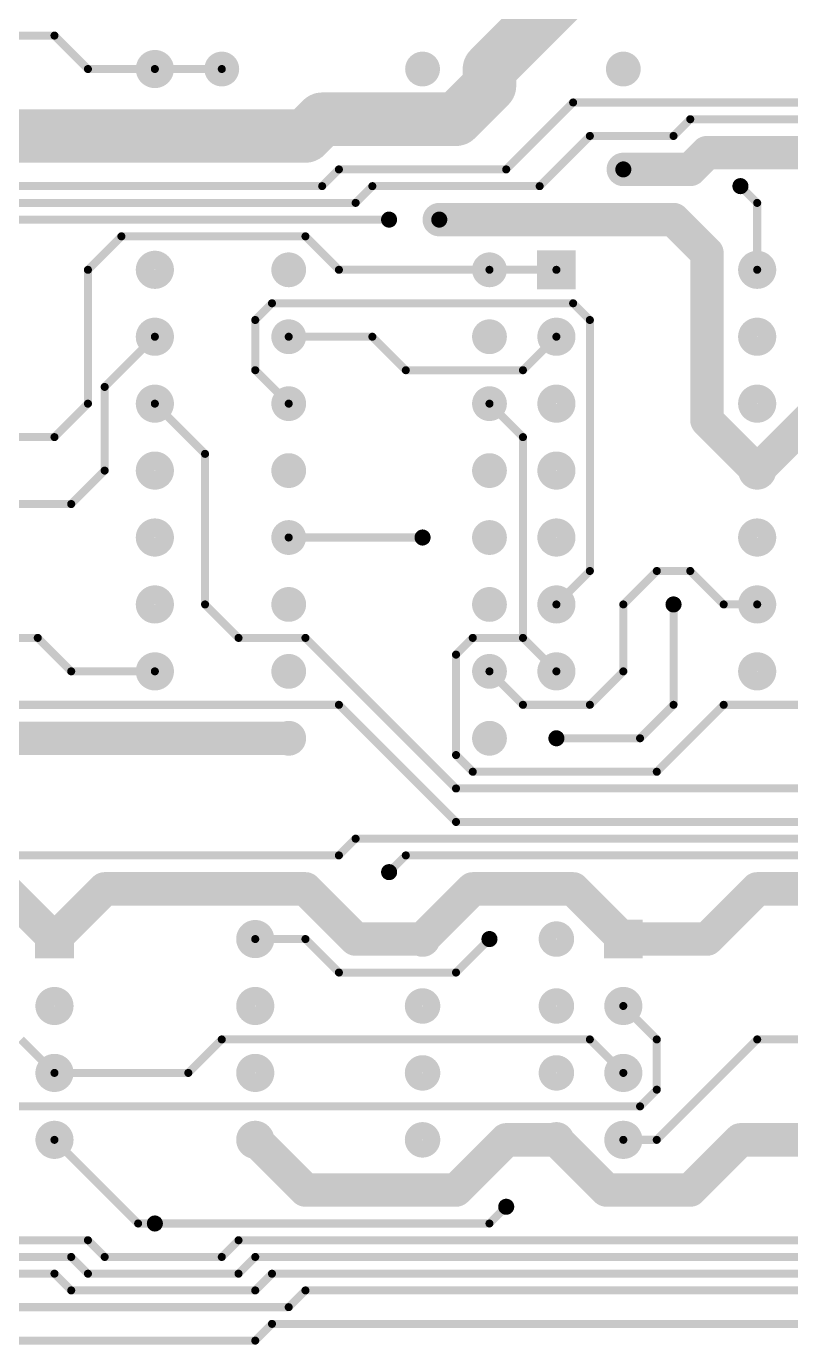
# Model space of a CAD drawing. Extents: x 0.24 to 7.39, y 0.21 to 4.62.
# Drawn here: x 4.604 to 5.746, y 0.215 to 2.185 of the extents above; entities that cross this region are included whole.
import ezdxf

# ---------------------------------------------------------------- set-up
doc = ezdxf.new("R2010")
doc.units = 0

msp = doc.modelspace()

# ---------------------------------------------------------------- linework, layer by layer
at = {"layer": 'TOP'}
for points, const_width in [([(5.296, 2.121), (5.496, 2.321)], 0.08), ([(4.646, 2.171), (4.196, 2.171)], 0.012), ([(4.696, 2.121), (4.646, 2.171)], 0.012), ([(5.296, 2.096), (5.296, 2.121)], 0.08), ([(5.246, 2.046), (5.296, 2.096)], 0.08), ([(4.796, 2.121), (4.696, 2.121)], 0.012), ([(4.796, 2.121), (4.896, 2.121)], 0.012), ([(5.021, 2.021), (5.046, 2.046)], 0.08), ([(5.046, 2.046), (5.246, 2.046)], 0.08), ([(5.421, 2.071), (5.321, 1.971)], 0.012), ([(6.146, 2.071), (5.421, 2.071)], 0.012), ([(4.346, 2.021), (5.021, 2.021)], 0.08), ([(5.596, 2.046), (5.571, 2.021)], 0.012), ([(6.346, 2.046), (5.596, 2.046)], 0.012), ([(5.446, 2.021), (5.371, 1.946)], 0.012), ([(5.571, 2.021), (5.446, 2.021)], 0.012), ([(5.621, 1.996), (5.596, 1.971)], 0.05), ([(6.296, 1.996), (5.621, 1.996)], 0.05), ([(5.596, 1.971), (5.496, 1.971)], 0.05), ([(5.071, 1.971), (5.046, 1.946)], 0.012), ([(5.321, 1.971), (5.071, 1.971)], 0.012), ([(5.046, 1.946), (4.271, 1.946)], 0.012), ([(5.121, 1.946), (5.096, 1.921)], 0.012), ([(5.371, 1.946), (5.121, 1.946)], 0.012), ([(5.696, 1.921), (5.671, 1.946)], 0.012), ([(5.096, 1.921), (4.246, 1.921)], 0.012), ([(5.571, 1.896), (5.221, 1.896)], 0.05), ([(5.621, 1.846), (5.571, 1.896)], 0.05), ([(5.696, 1.821), (5.696, 1.921)], 0.012), ([(4.221, 1.896), (5.146, 1.896)], 0.012), ([(4.746, 1.871), (4.696, 1.821)], 0.012), ([(5.021, 1.871), (4.746, 1.871)], 0.012), ([(5.071, 1.821), (5.021, 1.871)], 0.012), ([(5.621, 1.596), (5.621, 1.846)], 0.05), ([(4.696, 1.821), (4.696, 1.621)], 0.012), ([(5.296, 1.821), (5.071, 1.821)], 0.012), ([(5.296, 1.821), (5.396, 1.821)], 0.012), ([(4.946, 1.746), (4.971, 1.771)], 0.012), ([(4.971, 1.771), (5.421, 1.771)], 0.012), ([(5.421, 1.771), (5.446, 1.746)], 0.012), ([(4.946, 1.671), (4.946, 1.746)], 0.012), ([(5.446, 1.746), (5.446, 1.371)], 0.012), ([(4.721, 1.646), (4.796, 1.721)], 0.012), ([(5.121, 1.721), (4.996, 1.721)], 0.012), ([(5.171, 1.671), (5.121, 1.721)], 0.012), ([(5.396, 1.721), (5.346, 1.671)], 0.012), ([(4.996, 1.621), (4.946, 1.671)], 0.012), ([(5.346, 1.671), (5.171, 1.671)], 0.012), ([(4.721, 1.521), (4.721, 1.646)], 0.012), ([(5.796, 1.621), (5.696, 1.521)], 0.05), ([(4.696, 1.621), (4.646, 1.571)], 0.012), ([(4.871, 1.546), (4.796, 1.621)], 0.012), ([(5.296, 1.621), (5.346, 1.571)], 0.012), ([(5.696, 1.521), (5.621, 1.596)], 0.05), ([(4.646, 1.571), (4.071, 1.571)], 0.012), ([(5.346, 1.571), (5.346, 1.271)], 0.012), ([(4.871, 1.321), (4.871, 1.546)], 0.012), ([(4.671, 1.471), (4.721, 1.521)], 0.012), ([(4.446, 1.471), (4.671, 1.471)], 0.012), ([(5.196, 1.421), (4.996, 1.421)], 0.012), ([(5.446, 1.371), (5.396, 1.321)], 0.012), ([(5.546, 1.371), (5.496, 1.321)], 0.012), ([(5.596, 1.371), (5.546, 1.371)], 0.012), ([(5.646, 1.321), (5.596, 1.371)], 0.012), ([(4.921, 1.271), (4.871, 1.321)], 0.012), ([(5.496, 1.321), (5.496, 1.221)], 0.012), ([(5.571, 1.171), (5.571, 1.321)], 0.012), ([(5.696, 1.321), (5.646, 1.321)], 0.012), ([(4.621, 1.271), (4.446, 1.271)], 0.012), ([(4.671, 1.221), (4.621, 1.271)], 0.012), ([(5.021, 1.271), (4.921, 1.271)], 0.012), ([(5.246, 1.046), (5.021, 1.271)], 0.012), ([(5.246, 1.246), (5.271, 1.271)], 0.012), ([(5.271, 1.271), (5.346, 1.271)], 0.012), ([(5.346, 1.271), (5.396, 1.221)], 0.012), ([(5.346, 1.271), (5.396, 1.221)], 0.012), ([(5.246, 1.096), (5.246, 1.246)], 0.012), ([(4.796, 1.221), (4.671, 1.221)], 0.012), ([(5.346, 1.171), (5.296, 1.221)], 0.012), ([(5.496, 1.221), (5.446, 1.171)], 0.012), ([(5.071, 1.171), (4.546, 1.171)], 0.012), ([(5.246, 0.996), (5.071, 1.171)], 0.012), ([(5.446, 1.171), (5.346, 1.171)], 0.012), ([(5.521, 1.121), (5.571, 1.171)], 0.012), ([(5.646, 1.171), (5.546, 1.071)], 0.012), ([(6.396, 1.171), (5.646, 1.171)], 0.012), ([(4.396, 1.121), (4.996, 1.121)], 0.05), ([(5.396, 1.121), (5.521, 1.121)], 0.012), ([(5.271, 1.071), (5.246, 1.096)], 0.012), ([(5.546, 1.071), (5.271, 1.071)], 0.012), ([(5.896, 1.046), (5.246, 1.046)], 0.012), ([(6.321, 0.996), (5.246, 0.996)], 0.012), ([(5.071, 0.946), (5.096, 0.971)], 0.012), ([(5.096, 0.971), (6.396, 0.971)], 0.012), ([(3.571, 0.946), (5.071, 0.946)], 0.012), ([(5.171, 0.946), (5.146, 0.921)], 0.012), ([(6.421, 0.946), (5.171, 0.946)], 0.012), ([(4.646, 0.821), (4.571, 0.896)], 0.05), ([(4.721, 0.896), (4.646, 0.821)], 0.05), ([(5.021, 0.896), (4.721, 0.896)], 0.05), ([(5.096, 0.821), (5.021, 0.896)], 0.05), ([(5.271, 0.896), (5.196, 0.821)], 0.05), ([(5.421, 0.896), (5.271, 0.896)], 0.05), ([(5.496, 0.821), (5.421, 0.896)], 0.05), ([(5.696, 0.896), (5.621, 0.821)], 0.05), ([(5.921, 0.896), (5.696, 0.896)], 0.05), ([(5.196, 0.821), (5.096, 0.821)], 0.05), ([(5.621, 0.821), (5.496, 0.821)], 0.05), ([(5.021, 0.821), (4.946, 0.821)], 0.012), ([(5.071, 0.771), (5.021, 0.821)], 0.012), ([(5.296, 0.821), (5.246, 0.771)], 0.012), ([(5.246, 0.771), (5.071, 0.771)], 0.012), ([(5.496, 0.721), (5.546, 0.671)], 0.012), ([(4.646, 0.621), (4.596, 0.671)], 0.012), ([(4.896, 0.671), (4.846, 0.621)], 0.012), ([(5.446, 0.671), (4.896, 0.671)], 0.012), ([(5.496, 0.621), (5.446, 0.671)], 0.012), ([(5.546, 0.671), (5.546, 0.596)], 0.012), ([(5.546, 0.521), (5.696, 0.671)], 0.012), ([(5.696, 0.671), (6.321, 0.671)], 0.012), ([(4.846, 0.621), (4.646, 0.621)], 0.012), ([(5.546, 0.596), (5.521, 0.571)], 0.012), ([(5.521, 0.571), (3.771, 0.571)], 0.012), ([(5.021, 0.446), (4.946, 0.521)], 0.05), ([(5.321, 0.521), (5.246, 0.446)], 0.05), ([(5.396, 0.521), (5.321, 0.521)], 0.05), ([(5.471, 0.446), (5.396, 0.521)], 0.05), ([(5.671, 0.521), (5.596, 0.446)], 0.05), ([(5.796, 0.521), (5.671, 0.521)], 0.05), ([(4.771, 0.396), (4.646, 0.521)], 0.012), ([(4.646, 0.521), (4.771, 0.396)], 0.012), ([(5.496, 0.521), (5.546, 0.521)], 0.012), ([(5.246, 0.446), (5.021, 0.446)], 0.05), ([(5.596, 0.446), (5.471, 0.446)], 0.05), ([(5.321, 0.421), (5.296, 0.396)], 0.012), ([(4.796, 0.396), (4.771, 0.396)], 0.012), ([(4.771, 0.396), (4.796, 0.396)], 0.012), ([(5.296, 0.396), (4.796, 0.396)], 0.012), ([(4.696, 0.371), (3.171, 0.371)], 0.012), ([(4.721, 0.346), (4.696, 0.371)], 0.012), ([(4.921, 0.371), (4.896, 0.346)], 0.012), ([(6.546, 0.371), (4.921, 0.371)], 0.012), ([(4.071, 0.346), (4.671, 0.346)], 0.012), ([(4.671, 0.346), (4.696, 0.321)], 0.012), ([(4.896, 0.346), (4.721, 0.346)], 0.012), ([(4.921, 0.321), (4.946, 0.346)], 0.012), ([(4.946, 0.346), (6.596, 0.346)], 0.012), ([(4.096, 0.321), (4.646, 0.321)], 0.012), ([(4.646, 0.321), (4.671, 0.296)], 0.012), ([(4.696, 0.321), (4.921, 0.321)], 0.012), ([(4.946, 0.296), (4.971, 0.321)], 0.012), ([(4.971, 0.321), (6.646, 0.321)], 0.012), ([(4.671, 0.296), (4.946, 0.296)], 0.012), ([(4.996, 0.271), (5.021, 0.296)], 0.012), ([(5.021, 0.296), (6.921, 0.296)], 0.012), ([(4.146, 0.271), (4.996, 0.271)], 0.012), ([(4.971, 0.246), (4.946, 0.221)], 0.012), ([(6.846, 0.246), (4.971, 0.246)], 0.012), ([(4.946, 0.221), (2.021, 0.221)], 0.012)]:
    msp.add_lwpolyline(points, dxfattribs=dict(at, const_width=const_width))
for points, const_width in [([(4.643, 2.171, 1), (4.649, 2.171, 1)], 0.006), ([(4.643, 2.171, 1), (4.649, 2.171, 1)], 0.006), ([(4.782, 2.121, 1), (4.81, 2.121, 1)], 0.029), ([(5.276, 2.121, 1), (5.316, 2.121, 1)], 0.04), ([(5.276, 2.121, 1), (5.316, 2.121, 1)], 0.04), ([(4.883, 2.121, 1), (4.909, 2.121, 1)], 0.026), ([(5.183, 2.121, 1), (5.209, 2.121, 1)], 0.026), ([(5.276, 2.096, 1), (5.316, 2.096, 1)], 0.04), ([(5.276, 2.096, 1), (5.316, 2.096, 1)], 0.04), ([(5.483, 2.121, 1), (5.509, 2.121, 1)], 0.026), ([(4.693, 2.121, 1), (4.699, 2.121, 1)], 0.006), ([(4.693, 2.121, 1), (4.699, 2.121, 1)], 0.006), ([(4.793, 2.121, 1), (4.799, 2.121, 1)], 0.006), ([(4.793, 2.121, 1), (4.799, 2.121, 1)], 0.006), ([(4.893, 2.121, 1), (4.899, 2.121, 1)], 0.006), ([(5.026, 2.046, 1), (5.066, 2.046, 1)], 0.04), ([(5.026, 2.046, 1), (5.066, 2.046, 1)], 0.04), ([(5.226, 2.046, 1), (5.266, 2.046, 1)], 0.04), ([(5.226, 2.046, 1), (5.266, 2.046, 1)], 0.04), ([(5.418, 2.071, 1), (5.424, 2.071, 1)], 0.006), ([(5.418, 2.071, 1), (5.424, 2.071, 1)], 0.006), ([(5.001, 2.021, 1), (5.041, 2.021, 1)], 0.04), ([(5.001, 2.021, 1), (5.041, 2.021, 1)], 0.04), ([(5.593, 2.046, 1), (5.599, 2.046, 1)], 0.006), ([(5.593, 2.046, 1), (5.599, 2.046, 1)], 0.006), ([(5.443, 2.021, 1), (5.449, 2.021, 1)], 0.006), ([(5.443, 2.021, 1), (5.449, 2.021, 1)], 0.006), ([(5.568, 2.021, 1), (5.574, 2.021, 1)], 0.006), ([(5.568, 2.021, 1), (5.574, 2.021, 1)], 0.006), ([(5.6085, 1.996, 1), (5.6335, 1.996, 1)], 0.025), ([(5.6085, 1.996, 1), (5.6335, 1.996, 1)], 0.025), ([(5.4835, 1.971, 1), (5.5085, 1.971, 1)], 0.025), ([(5.5835, 1.971, 1), (5.6085, 1.971, 1)], 0.025), ([(5.5835, 1.971, 1), (5.6085, 1.971, 1)], 0.025), ([(5.068, 1.971, 1), (5.074, 1.971, 1)], 0.006), ([(5.068, 1.971, 1), (5.074, 1.971, 1)], 0.006), ([(5.318, 1.971, 1), (5.324, 1.971, 1)], 0.006), ([(5.318, 1.971, 1), (5.324, 1.971, 1)], 0.006), ([(5.49, 1.971, 1), (5.502, 1.971, 1)], 0.012), ([(5.043, 1.946, 1), (5.049, 1.946, 1)], 0.006), ([(5.043, 1.946, 1), (5.049, 1.946, 1)], 0.006), ([(5.118, 1.946, 1), (5.124, 1.946, 1)], 0.006), ([(5.118, 1.946, 1), (5.124, 1.946, 1)], 0.006), ([(5.368, 1.946, 1), (5.374, 1.946, 1)], 0.006), ([(5.368, 1.946, 1), (5.374, 1.946, 1)], 0.006), ([(5.665, 1.946, 1), (5.677, 1.946, 1)], 0.012), ([(5.668, 1.946, 1), (5.674, 1.946, 1)], 0.006), ([(5.093, 1.921, 1), (5.099, 1.921, 1)], 0.006), ([(5.093, 1.921, 1), (5.099, 1.921, 1)], 0.006), ([(5.2085, 1.896, 1), (5.2335, 1.896, 1)], 0.025), ([(5.5585, 1.896, 1), (5.5835, 1.896, 1)], 0.025), ([(5.5585, 1.896, 1), (5.5835, 1.896, 1)], 0.025), ([(5.693, 1.921, 1), (5.699, 1.921, 1)], 0.006), ([(5.693, 1.921, 1), (5.699, 1.921, 1)], 0.006), ([(5.14, 1.896, 1), (5.152, 1.896, 1)], 0.012), ([(5.143, 1.896, 1), (5.149, 1.896, 1)], 0.006), ([(5.215, 1.896, 1), (5.227, 1.896, 1)], 0.012), ([(4.743, 1.871, 1), (4.749, 1.871, 1)], 0.006), ([(4.743, 1.871, 1), (4.749, 1.871, 1)], 0.006), ([(5.018, 1.871, 1), (5.024, 1.871, 1)], 0.006), ([(5.018, 1.871, 1), (5.024, 1.871, 1)], 0.006), ([(5.6085, 1.846, 1), (5.6335, 1.846, 1)], 0.025), ([(5.6085, 1.846, 1), (5.6335, 1.846, 1)], 0.025), ([(4.782, 1.821, 1), (4.81, 1.821, 1)], 0.029), ([(4.983, 1.821, 1), (5.009, 1.821, 1)], 0.026), ([(5.283, 1.821, 1), (5.309, 1.821, 1)], 0.026), ([(5.682, 1.821, 1), (5.71, 1.821, 1)], 0.029), ([(4.693, 1.821, 1), (4.699, 1.821, 1)], 0.006), ([(4.693, 1.821, 1), (4.699, 1.821, 1)], 0.006), ([(5.068, 1.821, 1), (5.074, 1.821, 1)], 0.006), ([(5.068, 1.821, 1), (5.074, 1.821, 1)], 0.006), ([(5.293, 1.821, 1), (5.299, 1.821, 1)], 0.006), ([(5.293, 1.821, 1), (5.299, 1.821, 1)], 0.006), ([(5.393, 1.821, 1), (5.399, 1.821, 1)], 0.006), ([(5.693, 1.821, 1), (5.699, 1.821, 1)], 0.006), ([(4.968, 1.771, 1), (4.974, 1.771, 1)], 0.006), ([(4.968, 1.771, 1), (4.974, 1.771, 1)], 0.006), ([(5.418, 1.771, 1), (5.424, 1.771, 1)], 0.006), ([(5.418, 1.771, 1), (5.424, 1.771, 1)], 0.006), ([(4.782, 1.721, 1), (4.81, 1.721, 1)], 0.029), ([(4.943, 1.746, 1), (4.949, 1.746, 1)], 0.006), ([(4.943, 1.746, 1), (4.949, 1.746, 1)], 0.006), ([(4.983, 1.721, 1), (5.009, 1.721, 1)], 0.026), ([(5.283, 1.721, 1), (5.309, 1.721, 1)], 0.026), ([(5.382, 1.721, 1), (5.41, 1.721, 1)], 0.029), ([(5.443, 1.746, 1), (5.449, 1.746, 1)], 0.006), ([(5.443, 1.746, 1), (5.449, 1.746, 1)], 0.006), ([(5.682, 1.721, 1), (5.71, 1.721, 1)], 0.029), ([(4.793, 1.721, 1), (4.799, 1.721, 1)], 0.006), ([(4.993, 1.721, 1), (4.999, 1.721, 1)], 0.006), ([(5.118, 1.721, 1), (5.124, 1.721, 1)], 0.006), ([(5.118, 1.721, 1), (5.124, 1.721, 1)], 0.006), ([(5.393, 1.721, 1), (5.399, 1.721, 1)], 0.006), ([(4.943, 1.671, 1), (4.949, 1.671, 1)], 0.006), ([(4.943, 1.671, 1), (4.949, 1.671, 1)], 0.006), ([(5.168, 1.671, 1), (5.174, 1.671, 1)], 0.006), ([(5.168, 1.671, 1), (5.174, 1.671, 1)], 0.006), ([(5.343, 1.671, 1), (5.349, 1.671, 1)], 0.006), ([(5.343, 1.671, 1), (5.349, 1.671, 1)], 0.006), ([(4.718, 1.646, 1), (4.724, 1.646, 1)], 0.006), ([(4.718, 1.646, 1), (4.724, 1.646, 1)], 0.006), ([(4.782, 1.621, 1), (4.81, 1.621, 1)], 0.029), ([(4.983, 1.621, 1), (5.009, 1.621, 1)], 0.026), ([(5.283, 1.621, 1), (5.309, 1.621, 1)], 0.026), ([(5.382, 1.621, 1), (5.41, 1.621, 1)], 0.029), ([(5.682, 1.621, 1), (5.71, 1.621, 1)], 0.029), ([(4.693, 1.621, 1), (4.699, 1.621, 1)], 0.006), ([(4.693, 1.621, 1), (4.699, 1.621, 1)], 0.006), ([(4.793, 1.621, 1), (4.799, 1.621, 1)], 0.006), ([(4.993, 1.621, 1), (4.999, 1.621, 1)], 0.006), ([(5.293, 1.621, 1), (5.299, 1.621, 1)], 0.006), ([(5.6085, 1.596, 1), (5.6335, 1.596, 1)], 0.025), ([(5.6085, 1.596, 1), (5.6335, 1.596, 1)], 0.025), ([(4.643, 1.571, 1), (4.649, 1.571, 1)], 0.006), ([(4.643, 1.571, 1), (4.649, 1.571, 1)], 0.006), ([(5.343, 1.571, 1), (5.349, 1.571, 1)], 0.006), ([(5.343, 1.571, 1), (5.349, 1.571, 1)], 0.006), ([(4.782, 1.521, 1), (4.81, 1.521, 1)], 0.029), ([(4.868, 1.546, 1), (4.874, 1.546, 1)], 0.006), ([(4.868, 1.546, 1), (4.874, 1.546, 1)], 0.006), ([(4.983, 1.521, 1), (5.009, 1.521, 1)], 0.026), ([(5.283, 1.521, 1), (5.309, 1.521, 1)], 0.026), ([(5.382, 1.521, 1), (5.41, 1.521, 1)], 0.029), ([(5.682, 1.521, 1), (5.71, 1.521, 1)], 0.029), ([(5.6835, 1.521, 1), (5.7085, 1.521, 1)], 0.025), ([(5.6835, 1.521, 1), (5.7085, 1.521, 1)], 0.025), ([(4.718, 1.521, 1), (4.724, 1.521, 1)], 0.006), ([(4.718, 1.521, 1), (4.724, 1.521, 1)], 0.006), ([(4.668, 1.471, 1), (4.674, 1.471, 1)], 0.006), ([(4.668, 1.471, 1), (4.674, 1.471, 1)], 0.006), ([(4.782, 1.421, 1), (4.81, 1.421, 1)], 0.029), ([(4.983, 1.421, 1), (5.009, 1.421, 1)], 0.026), ([(5.283, 1.421, 1), (5.309, 1.421, 1)], 0.026), ([(5.382, 1.421, 1), (5.41, 1.421, 1)], 0.029), ([(5.682, 1.421, 1), (5.71, 1.421, 1)], 0.029), ([(4.993, 1.421, 1), (4.999, 1.421, 1)], 0.006), ([(5.19, 1.421, 1), (5.202, 1.421, 1)], 0.012), ([(5.193, 1.421, 1), (5.199, 1.421, 1)], 0.006), ([(5.443, 1.371, 1), (5.449, 1.371, 1)], 0.006), ([(5.443, 1.371, 1), (5.449, 1.371, 1)], 0.006), ([(5.543, 1.371, 1), (5.549, 1.371, 1)], 0.006), ([(5.543, 1.371, 1), (5.549, 1.371, 1)], 0.006), ([(5.593, 1.371, 1), (5.599, 1.371, 1)], 0.006), ([(5.593, 1.371, 1), (5.599, 1.371, 1)], 0.006), ([(4.782, 1.321, 1), (4.81, 1.321, 1)], 0.029), ([(4.983, 1.321, 1), (5.009, 1.321, 1)], 0.026), ([(5.283, 1.321, 1), (5.309, 1.321, 1)], 0.026), ([(5.382, 1.321, 1), (5.41, 1.321, 1)], 0.029), ([(5.682, 1.321, 1), (5.71, 1.321, 1)], 0.029), ([(4.868, 1.321, 1), (4.874, 1.321, 1)], 0.006), ([(4.868, 1.321, 1), (4.874, 1.321, 1)], 0.006), ([(5.393, 1.321, 1), (5.399, 1.321, 1)], 0.006), ([(5.493, 1.321, 1), (5.499, 1.321, 1)], 0.006), ([(5.493, 1.321, 1), (5.499, 1.321, 1)], 0.006), ([(5.565, 1.321, 1), (5.577, 1.321, 1)], 0.012), ([(5.568, 1.321, 1), (5.574, 1.321, 1)], 0.006), ([(5.643, 1.321, 1), (5.649, 1.321, 1)], 0.006), ([(5.643, 1.321, 1), (5.649, 1.321, 1)], 0.006), ([(5.693, 1.321, 1), (5.699, 1.321, 1)], 0.006), ([(4.618, 1.271, 1), (4.624, 1.271, 1)], 0.006), ([(4.618, 1.271, 1), (4.624, 1.271, 1)], 0.006), ([(4.918, 1.271, 1), (4.924, 1.271, 1)], 0.006), ([(4.918, 1.271, 1), (4.924, 1.271, 1)], 0.006), ([(5.018, 1.271, 1), (5.024, 1.271, 1)], 0.006), ([(5.018, 1.271, 1), (5.024, 1.271, 1)], 0.006), ([(5.268, 1.271, 1), (5.274, 1.271, 1)], 0.006), ([(5.268, 1.271, 1), (5.274, 1.271, 1)], 0.006), ([(5.343, 1.271, 1), (5.349, 1.271, 1)], 0.006), ([(5.343, 1.271, 1), (5.349, 1.271, 1)], 0.006), ([(5.343, 1.271, 1), (5.349, 1.271, 1)], 0.006), ([(5.343, 1.271, 1), (5.349, 1.271, 1)], 0.006), ([(4.782, 1.221, 1), (4.81, 1.221, 1)], 0.029), ([(4.983, 1.221, 1), (5.009, 1.221, 1)], 0.026), ([(5.243, 1.246, 1), (5.249, 1.246, 1)], 0.006), ([(5.243, 1.246, 1), (5.249, 1.246, 1)], 0.006), ([(5.283, 1.221, 1), (5.309, 1.221, 1)], 0.026), ([(5.382, 1.221, 1), (5.41, 1.221, 1)], 0.029), ([(5.682, 1.221, 1), (5.71, 1.221, 1)], 0.029), ([(4.668, 1.221, 1), (4.674, 1.221, 1)], 0.006), ([(4.668, 1.221, 1), (4.674, 1.221, 1)], 0.006), ([(4.793, 1.221, 1), (4.799, 1.221, 1)], 0.006), ([(5.293, 1.221, 1), (5.299, 1.221, 1)], 0.006), ([(5.393, 1.221, 1), (5.399, 1.221, 1)], 0.006), ([(5.393, 1.221, 1), (5.399, 1.221, 1)], 0.006), ([(5.493, 1.221, 1), (5.499, 1.221, 1)], 0.006), ([(5.493, 1.221, 1), (5.499, 1.221, 1)], 0.006), ([(5.068, 1.171, 1), (5.074, 1.171, 1)], 0.006), ([(5.068, 1.171, 1), (5.074, 1.171, 1)], 0.006), ([(5.343, 1.171, 1), (5.349, 1.171, 1)], 0.006), ([(5.343, 1.171, 1), (5.349, 1.171, 1)], 0.006), ([(5.443, 1.171, 1), (5.449, 1.171, 1)], 0.006), ([(5.443, 1.171, 1), (5.449, 1.171, 1)], 0.006), ([(5.568, 1.171, 1), (5.574, 1.171, 1)], 0.006), ([(5.568, 1.171, 1), (5.574, 1.171, 1)], 0.006), ([(5.643, 1.171, 1), (5.649, 1.171, 1)], 0.006), ([(5.643, 1.171, 1), (5.649, 1.171, 1)], 0.006), ([(4.983, 1.121, 1), (5.009, 1.121, 1)], 0.026), ([(4.9835, 1.121, 1), (5.0085, 1.121, 1)], 0.025), ([(5.283, 1.121, 1), (5.309, 1.121, 1)], 0.026), ([(5.39, 1.121, 1), (5.402, 1.121, 1)], 0.012), ([(5.393, 1.121, 1), (5.399, 1.121, 1)], 0.006), ([(5.518, 1.121, 1), (5.524, 1.121, 1)], 0.006), ([(5.518, 1.121, 1), (5.524, 1.121, 1)], 0.006), ([(5.243, 1.096, 1), (5.249, 1.096, 1)], 0.006), ([(5.243, 1.096, 1), (5.249, 1.096, 1)], 0.006), ([(5.268, 1.071, 1), (5.274, 1.071, 1)], 0.006), ([(5.268, 1.071, 1), (5.274, 1.071, 1)], 0.006), ([(5.543, 1.071, 1), (5.549, 1.071, 1)], 0.006), ([(5.543, 1.071, 1), (5.549, 1.071, 1)], 0.006), ([(5.243, 1.046, 1), (5.249, 1.046, 1)], 0.006), ([(5.243, 1.046, 1), (5.249, 1.046, 1)], 0.006), ([(5.243, 0.996, 1), (5.249, 0.996, 1)], 0.006), ([(5.243, 0.996, 1), (5.249, 0.996, 1)], 0.006), ([(5.093, 0.971, 1), (5.099, 0.971, 1)], 0.006), ([(5.093, 0.971, 1), (5.099, 0.971, 1)], 0.006), ([(5.068, 0.946, 1), (5.074, 0.946, 1)], 0.006), ([(5.068, 0.946, 1), (5.074, 0.946, 1)], 0.006), ([(5.168, 0.946, 1), (5.174, 0.946, 1)], 0.006), ([(5.168, 0.946, 1), (5.174, 0.946, 1)], 0.006), ([(5.14, 0.921, 1), (5.152, 0.921, 1)], 0.012), ([(5.143, 0.921, 1), (5.149, 0.921, 1)], 0.006), ([(4.7085, 0.896, 1), (4.7335, 0.896, 1)], 0.025), ([(4.7085, 0.896, 1), (4.7335, 0.896, 1)], 0.025), ([(5.0085, 0.896, 1), (5.0335, 0.896, 1)], 0.025), ([(5.0085, 0.896, 1), (5.0335, 0.896, 1)], 0.025), ([(5.2585, 0.896, 1), (5.2835, 0.896, 1)], 0.025), ([(5.2585, 0.896, 1), (5.2835, 0.896, 1)], 0.025), ([(5.4085, 0.896, 1), (5.4335, 0.896, 1)], 0.025), ([(5.4085, 0.896, 1), (5.4335, 0.896, 1)], 0.025), ([(5.6835, 0.896, 1), (5.7085, 0.896, 1)], 0.025), ([(5.6835, 0.896, 1), (5.7085, 0.896, 1)], 0.025), ([(4.932, 0.821, 1), (4.96, 0.821, 1)], 0.029), ([(5.183, 0.821, 1), (5.209, 0.821, 1)], 0.027), ([(5.383, 0.821, 1), (5.409, 0.821, 1)], 0.027), ([(4.6335, 0.821, 1), (4.6585, 0.821, 1)], 0.025), ([(4.6335, 0.821, 1), (4.6585, 0.821, 1)], 0.025), ([(5.0835, 0.821, 1), (5.1085, 0.821, 1)], 0.025), ([(5.0835, 0.821, 1), (5.1085, 0.821, 1)], 0.025), ([(5.1835, 0.821, 1), (5.2085, 0.821, 1)], 0.025), ([(5.1835, 0.821, 1), (5.2085, 0.821, 1)], 0.025), ([(5.29, 0.821, 1), (5.302, 0.821, 1)], 0.012), ([(5.4835, 0.821, 1), (5.5085, 0.821, 1)], 0.025), ([(5.4835, 0.821, 1), (5.5085, 0.821, 1)], 0.025), ([(5.6085, 0.821, 1), (5.6335, 0.821, 1)], 0.025), ([(5.6085, 0.821, 1), (5.6335, 0.821, 1)], 0.025), ([(4.943, 0.821, 1), (4.949, 0.821, 1)], 0.006), ([(5.018, 0.821, 1), (5.024, 0.821, 1)], 0.006), ([(5.018, 0.821, 1), (5.024, 0.821, 1)], 0.006), ([(5.293, 0.821, 1), (5.299, 0.821, 1)], 0.006), ([(5.068, 0.771, 1), (5.074, 0.771, 1)], 0.006), ([(5.068, 0.771, 1), (5.074, 0.771, 1)], 0.006), ([(5.243, 0.771, 1), (5.249, 0.771, 1)], 0.006), ([(5.243, 0.771, 1), (5.249, 0.771, 1)], 0.006), ([(4.632, 0.721, 1), (4.66, 0.721, 1)], 0.029), ([(4.932, 0.721, 1), (4.96, 0.721, 1)], 0.029), ([(5.482, 0.721, 1), (5.51, 0.721, 1)], 0.029), ([(5.183, 0.721, 1), (5.209, 0.721, 1)], 0.027), ([(5.383, 0.721, 1), (5.409, 0.721, 1)], 0.027), ([(5.493, 0.721, 1), (5.499, 0.721, 1)], 0.006), ([(4.893, 0.671, 1), (4.899, 0.671, 1)], 0.006), ([(4.893, 0.671, 1), (4.899, 0.671, 1)], 0.006), ([(5.443, 0.671, 1), (5.449, 0.671, 1)], 0.006), ([(5.443, 0.671, 1), (5.449, 0.671, 1)], 0.006), ([(5.543, 0.671, 1), (5.549, 0.671, 1)], 0.006), ([(5.543, 0.671, 1), (5.549, 0.671, 1)], 0.006), ([(5.693, 0.671, 1), (5.699, 0.671, 1)], 0.006), ([(5.693, 0.671, 1), (5.699, 0.671, 1)], 0.006), ([(4.632, 0.621, 1), (4.66, 0.621, 1)], 0.029), ([(4.932, 0.621, 1), (4.96, 0.621, 1)], 0.029), ([(5.183, 0.621, 1), (5.209, 0.621, 1)], 0.027), ([(5.383, 0.621, 1), (5.409, 0.621, 1)], 0.027), ([(5.482, 0.621, 1), (5.51, 0.621, 1)], 0.029), ([(4.643, 0.621, 1), (4.649, 0.621, 1)], 0.006), ([(4.643, 0.621, 1), (4.649, 0.621, 1)], 0.006), ([(4.843, 0.621, 1), (4.849, 0.621, 1)], 0.006), ([(4.843, 0.621, 1), (4.849, 0.621, 1)], 0.006), ([(5.493, 0.621, 1), (5.499, 0.621, 1)], 0.006), ([(5.543, 0.596, 1), (5.549, 0.596, 1)], 0.006), ([(5.543, 0.596, 1), (5.549, 0.596, 1)], 0.006), ([(5.518, 0.571, 1), (5.524, 0.571, 1)], 0.006), ([(5.518, 0.571, 1), (5.524, 0.571, 1)], 0.006), ([(4.632, 0.521, 1), (4.66, 0.521, 1)], 0.029), ([(4.932, 0.521, 1), (4.96, 0.521, 1)], 0.029), ([(4.9335, 0.521, 1), (4.9585, 0.521, 1)], 0.025), ([(5.183, 0.521, 1), (5.209, 0.521, 1)], 0.027), ([(5.3085, 0.521, 1), (5.3335, 0.521, 1)], 0.025), ([(5.3085, 0.521, 1), (5.3335, 0.521, 1)], 0.025), ([(5.383, 0.521, 1), (5.409, 0.521, 1)], 0.027), ([(5.3835, 0.521, 1), (5.4085, 0.521, 1)], 0.025), ([(5.3835, 0.521, 1), (5.4085, 0.521, 1)], 0.025), ([(5.482, 0.521, 1), (5.51, 0.521, 1)], 0.029), ([(5.6585, 0.521, 1), (5.6835, 0.521, 1)], 0.025), ([(5.6585, 0.521, 1), (5.6835, 0.521, 1)], 0.025), ([(4.643, 0.521, 1), (4.649, 0.521, 1)], 0.006), ([(4.643, 0.521, 1), (4.649, 0.521, 1)], 0.006), ([(5.493, 0.521, 1), (5.499, 0.521, 1)], 0.006), ([(5.543, 0.521, 1), (5.549, 0.521, 1)], 0.006), ([(5.543, 0.521, 1), (5.549, 0.521, 1)], 0.006), ([(5.0085, 0.446, 1), (5.0335, 0.446, 1)], 0.025), ([(5.0085, 0.446, 1), (5.0335, 0.446, 1)], 0.025), ([(5.2335, 0.446, 1), (5.2585, 0.446, 1)], 0.025), ([(5.2335, 0.446, 1), (5.2585, 0.446, 1)], 0.025), ([(5.4585, 0.446, 1), (5.4835, 0.446, 1)], 0.025), ([(5.4585, 0.446, 1), (5.4835, 0.446, 1)], 0.025), ([(5.5835, 0.446, 1), (5.6085, 0.446, 1)], 0.025), ([(5.5835, 0.446, 1), (5.6085, 0.446, 1)], 0.025), ([(5.315, 0.421, 1), (5.327, 0.421, 1)], 0.012), ([(5.318, 0.421, 1), (5.324, 0.421, 1)], 0.006), ([(4.768, 0.396, 1), (4.774, 0.396, 1)], 0.006), ([(4.768, 0.396, 1), (4.774, 0.396, 1)], 0.006), ([(4.768, 0.396, 1), (4.774, 0.396, 1)], 0.006), ([(4.768, 0.396, 1), (4.774, 0.396, 1)], 0.006), ([(4.79, 0.396, 1), (4.802, 0.396, 1)], 0.012), ([(4.793, 0.396, 1), (4.799, 0.396, 1)], 0.006), ([(4.793, 0.396, 1), (4.799, 0.396, 1)], 0.006), ([(4.793, 0.396, 1), (4.799, 0.396, 1)], 0.006), ([(5.293, 0.396, 1), (5.299, 0.396, 1)], 0.006), ([(5.293, 0.396, 1), (5.299, 0.396, 1)], 0.006), ([(4.693, 0.371, 1), (4.699, 0.371, 1)], 0.006), ([(4.693, 0.371, 1), (4.699, 0.371, 1)], 0.006), ([(4.918, 0.371, 1), (4.924, 0.371, 1)], 0.006), ([(4.918, 0.371, 1), (4.924, 0.371, 1)], 0.006), ([(4.668, 0.346, 1), (4.674, 0.346, 1)], 0.006), ([(4.668, 0.346, 1), (4.674, 0.346, 1)], 0.006), ([(4.718, 0.346, 1), (4.724, 0.346, 1)], 0.006), ([(4.718, 0.346, 1), (4.724, 0.346, 1)], 0.006), ([(4.893, 0.346, 1), (4.899, 0.346, 1)], 0.006), ([(4.893, 0.346, 1), (4.899, 0.346, 1)], 0.006), ([(4.943, 0.346, 1), (4.949, 0.346, 1)], 0.006), ([(4.943, 0.346, 1), (4.949, 0.346, 1)], 0.006), ([(4.643, 0.321, 1), (4.649, 0.321, 1)], 0.006), ([(4.643, 0.321, 1), (4.649, 0.321, 1)], 0.006), ([(4.693, 0.321, 1), (4.699, 0.321, 1)], 0.006), ([(4.693, 0.321, 1), (4.699, 0.321, 1)], 0.006), ([(4.918, 0.321, 1), (4.924, 0.321, 1)], 0.006), ([(4.918, 0.321, 1), (4.924, 0.321, 1)], 0.006), ([(4.968, 0.321, 1), (4.974, 0.321, 1)], 0.006), ([(4.968, 0.321, 1), (4.974, 0.321, 1)], 0.006), ([(4.668, 0.296, 1), (4.674, 0.296, 1)], 0.006), ([(4.668, 0.296, 1), (4.674, 0.296, 1)], 0.006), ([(4.943, 0.296, 1), (4.949, 0.296, 1)], 0.006), ([(4.943, 0.296, 1), (4.949, 0.296, 1)], 0.006), ([(5.018, 0.296, 1), (5.024, 0.296, 1)], 0.006), ([(5.018, 0.296, 1), (5.024, 0.296, 1)], 0.006), ([(4.993, 0.271, 1), (4.999, 0.271, 1)], 0.006), ([(4.993, 0.271, 1), (4.999, 0.271, 1)], 0.006), ([(4.968, 0.246, 1), (4.974, 0.246, 1)], 0.006), ([(4.968, 0.246, 1), (4.974, 0.246, 1)], 0.006), ([(4.943, 0.221, 1), (4.949, 0.221, 1)], 0.006), ([(4.943, 0.221, 1), (4.949, 0.221, 1)], 0.006)]:
    msp.add_lwpolyline(points, format="xyb", close=True, dxfattribs=dict(at, const_width=const_width))
for points in [[(5.367, 1.792), (5.425, 1.792), (5.367, 1.85), (5.425, 1.85)], [(4.617, 0.792), (4.675, 0.792), (4.617, 0.85), (4.675, 0.85)], [(5.467, 0.792), (5.525, 0.792), (5.467, 0.85), (5.525, 0.85)]]:
    msp.add_solid(points, dxfattribs=at)

doc.saveas('drawing.dxf')
